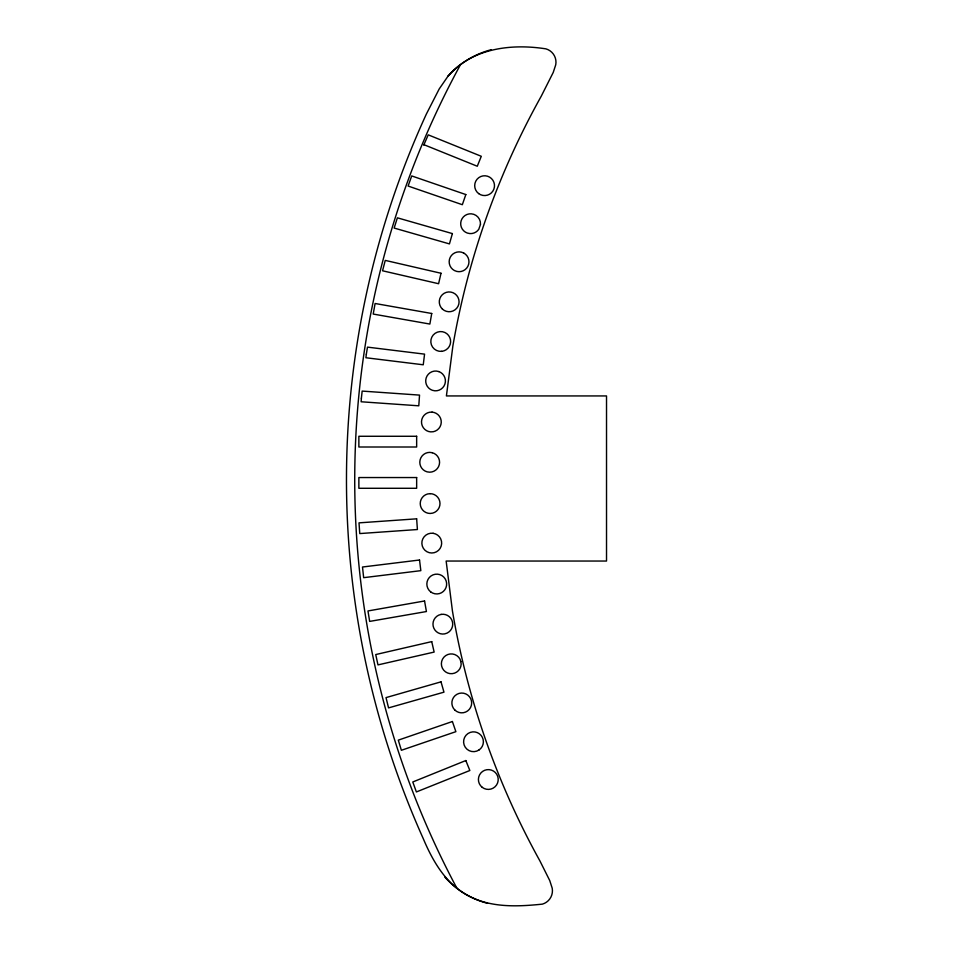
<?xml version="1.0" encoding="UTF-8"?>
<svg xmlns="http://www.w3.org/2000/svg" width="953" height="953" viewBox="0 0 953 953"><rect width="100%" height="100%" fill="white"/><g stroke="black" fill="none" stroke-linecap="round" stroke-linejoin="round"><path stroke-width="1.43" d="M423.751 145.106L428.231 134.85L481.289 156.292L477.274 166.239L423.93 144.689M448.017 76.169L439.226 88.927L426.336 114.122A877.058 877.058 0 0 0 346.487 476.012L346.475 477.548A877.058 877.058 0 0 0 423.239 838.592C433.293 862.417 447.231 886.254 471.735 897.464C493.678 907.78 518.897 906.565 542.388 904.135A13.938 13.938 0 0 0 552.216 888.232L549.75 880.584L539.982 861.047A786.725 786.725 0 0 1 452.437 610.98L446.147 561.043L606.525 561.043L606.525 395.936L446.409 395.936L452.866 346.034A786.725 786.725 0 0 1 541.221 96.253L553.24 72.416L555.742 64.768A13.89 13.89 0 0 0 545.95 48.865C511.439 43.433 472.021 48.067 448.017 76.169A87.95 87.95 0 0 1 491.331 49.675M460.49 64.661A867.599 867.599 0 0 0 354.742 476.059L354.73 477.548A867.635 867.635 0 0 0 456.952 888.339M487.543 903.325A86.544 86.544 0 0 1 444.634 876.831M361.378 398.235L361.139 401.773L418.784 405.811L419.534 395.102L362.164 391.087L361.378 398.235M366.333 354.218L365.892 357.744L423.251 364.785L424.561 354.135L367.489 347.13L366.333 354.218M431.733 313.489L429.863 324.056L373.207 314.061L375.101 303.495L431.733 313.489M480.467 224.396L478.799 229.244A9.911 9.911 0 0 1 469.889 233.58L467.351 233.068A9.911 9.911 0 0 1 471.27 213.817L473.808 214.33A9.911 9.911 0 0 1 480.467 224.396M441.013 273.261L438.594 283.72L382.546 270.783L385.262 260.395L441.013 273.261M452.389 233.592L449.435 243.908L394.137 228.053L397.389 217.82L452.389 233.592M465.826 194.555L462.336 204.704L408.098 186.038L411.72 175.936L465.826 194.555M479.037 749.963L476.726 751.119A9.911 9.911 0 0 1 464.135 744.984A9.911 9.911 0 0 1 470.27 732.392L472.807 731.868A9.911 9.911 0 0 1 479.037 749.963M465.826 760.542L412.78 781.984L416.39 791.943L469.853 770.5L465.826 760.542M452.389 721.516L398.294 740.147L401.38 750.285L455.879 731.666L452.389 721.516M441.108 614.399L438.642 615.185A9.911 9.911 0 0 0 444.551 633.912L447.017 633.137A9.911 9.911 0 0 0 441.108 614.399M441.013 681.848L386.013 697.608L388.562 707.888L443.967 692.164L441.013 681.848M431.733 641.619L375.732 654.556L377.984 664.896L434.139 652.078L431.733 641.619M424.561 600.974L367.965 610.956L369.669 621.404L426.42 611.54L424.561 600.974M430.113 493.654L427.552 493.988A9.911 9.911 0 0 0 430.113 513.464L432.674 513.131A9.911 9.911 0 0 0 430.113 493.654M419.534 560.007L362.497 567.011L363.665 577.673L420.833 570.656L419.534 560.007M416.652 518.825L359.007 522.863L359.757 533.573L417.402 529.534L416.652 518.825M432.066 412.113L429.493 412.268A9.911 9.911 0 0 0 430.685 431.876L433.27 431.721A9.911 9.911 0 0 0 432.066 412.113M416.652 436.271L358.864 436.271L358.864 447.005L416.652 447.005L416.652 436.271M416.652 477.548L358.864 477.548L358.864 488.281L416.652 488.281L416.652 477.548M433.115 533.287L430.53 533.263A9.911 9.911 0 0 0 423.382 548.368A9.911 9.911 0 0 0 440.095 548.463A9.911 9.911 0 0 0 433.115 533.287M441.596 351.347L439.011 351.228A9.911 9.911 0 0 1 430.97 339.756A9.911 9.911 0 0 1 442.454 331.715L444.92 332.502A9.911 9.911 0 0 1 441.596 351.347M432.257 452.711L429.684 452.377A9.911 9.911 0 0 0 427.123 471.854L429.684 472.188A9.911 9.911 0 0 0 432.257 452.711M438.809 371.575L436.283 371.051A9.911 9.911 0 0 0 432.364 390.301L434.902 390.813A9.911 9.911 0 0 0 438.809 371.575M463.718 253.033L461.3 252.128A9.911 9.911 0 0 0 454.414 270.533L456.832 271.438A9.911 9.911 0 0 0 463.718 253.033M460.859 661.585L460.013 659.154A9.911 9.911 0 0 0 443.907 657.177A9.911 9.911 0 0 0 447.553 672.985A9.911 9.911 0 0 0 461.169 664.146L460.859 661.585M482.218 787.321A9.911 9.911 0 0 0 498.121 780.888A9.911 9.911 0 0 0 484.6 770.322A9.911 9.911 0 0 0 482.218 787.321M454.879 710.068A9.911 9.911 0 0 0 471.378 705.339A9.911 9.911 0 0 0 459.036 693.427A9.911 9.911 0 0 0 454.879 710.068M430.673 591.873A9.911 9.911 0 0 0 446.564 585.392A9.911 9.911 0 0 0 433.007 574.873A9.911 9.911 0 0 0 430.673 591.873M442.418 309.082A9.911 9.911 0 0 0 458.822 304.067A9.911 9.911 0 0 0 446.278 292.368A9.911 9.911 0 0 0 442.418 309.082M478.632 193.578A9.911 9.911 0 0 0 494.428 186.871A9.911 9.911 0 0 0 480.717 176.555A9.911 9.911 0 0 0 478.632 193.578"/></g></svg>
